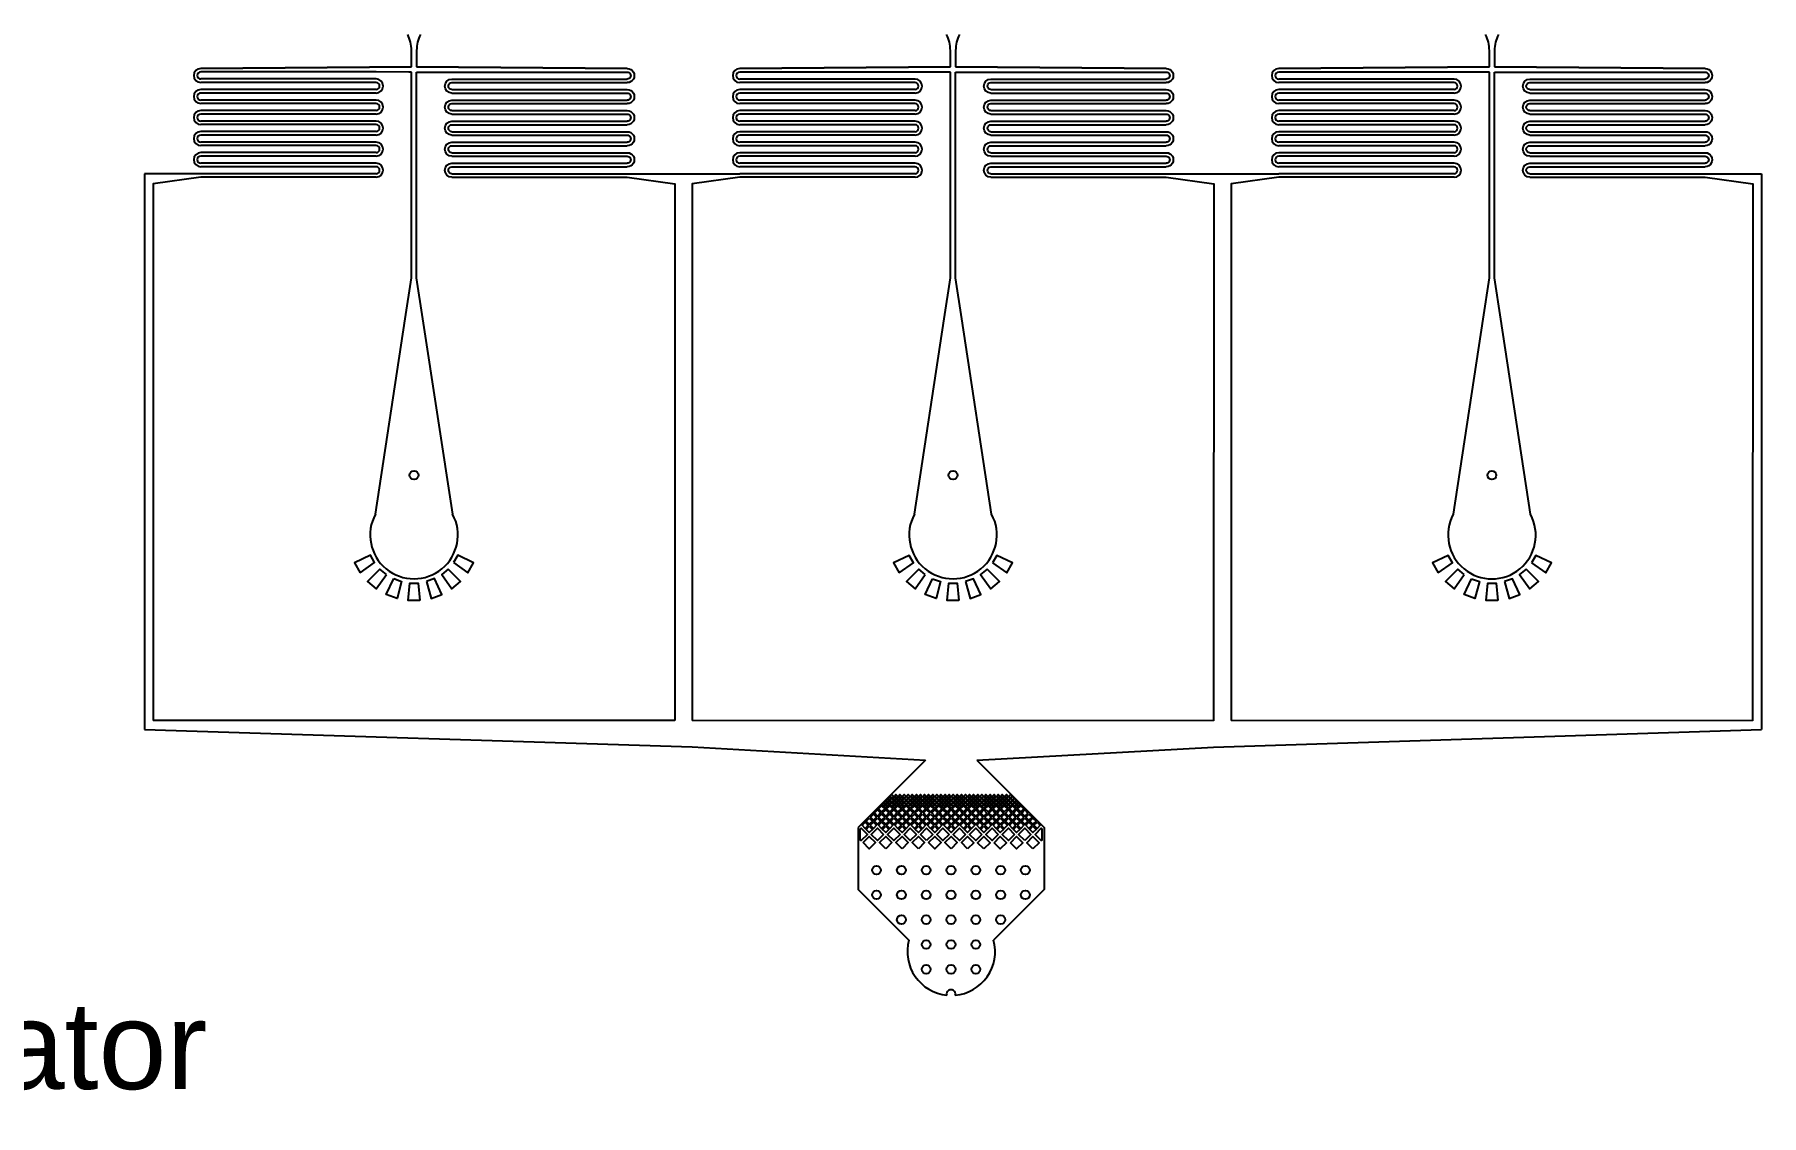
# Model space of a CAD drawing. Header units: inches. Extents: x 1277 to 1304299, y 7085 to 100777.
# Drawn here: x 24533 to 44228, y 8470 to 20797 of the extents above; entities that cross this region are included whole.
import ezdxf

# ---------------------------------------------------------------- set-up
doc = ezdxf.new("R2010")
doc.units = ezdxf.units.IN
doc.header["$MEASUREMENT"] = 0
doc.styles.get("Standard").update_dxf_attribs({"font": 'arial.ttf'})

# ---------------------------------------------------------------- blocks, each defined once
blk = doc.blocks.new('*U2181')
for radius in [79.99998, 39.99999]:
    blk.add_arc((0, 39.99999), radius, 180, 0)
blk = doc.blocks.new('*U2152')
at = {"color": 0, "linetype": 'ByBlock', "lineweight": -2, "transparency": 16777216}
for p in [(0, 0), (239.99994, 0), (479.99988, 0), (719.99982, 0), (959.99976, 0)]:
    blk.add_blockref('*U2181', p, dxfattribs=at)
blk = doc.blocks.new('*U2153')
for radius in [79.99998, 39.99999]:
    blk.add_arc((0, -39.99999), radius, 0, 180)
blk = doc.blocks.new('*U2158')
at = {"color": 0, "linetype": 'ByBlock', "lineweight": -2, "transparency": 16777216}
for p in [(0, 0), (239.99994, 0), (479.99988, 0), (719.99982, 0), (959.99976, 0)]:
    blk.add_blockref('*U2153', p, dxfattribs=at)
blk = doc.blocks.new('*U2163')
for radius in [79.99998, 39.99999]:
    blk.add_arc((0, 39.99999), radius, 180, 0)
blk = doc.blocks.new('*U2164')
at = {"color": 0, "linetype": 'ByBlock', "lineweight": -2, "transparency": 16777216}
for p in [(0, 0), (239.99994, 0), (479.99988, 0), (719.99982, 0), (959.99976, 0)]:
    blk.add_blockref('*U2163', p, dxfattribs=at)
blk = doc.blocks.new('*U2182')
for radius in [79.99998, 39.99999]:
    blk.add_arc((0, -39.99999), radius, 0, 180)
blk = doc.blocks.new('*U2183')
at = {"color": 0, "linetype": 'ByBlock', "lineweight": -2, "transparency": 16777216}
for p in [(0, 0), (239.99994, 0), (479.99988, 0), (719.99982, 0), (959.99976, 0)]:
    blk.add_blockref('*U2182', p, dxfattribs=at)
blk = doc.blocks.new('*U2190')
for radius in [79.99998, 39.99999]:
    blk.add_arc((0, 39.99999), radius, 180, 0)
blk = doc.blocks.new('*U2191')
at = {"color": 0, "linetype": 'ByBlock', "lineweight": -2, "transparency": 16777216}
for p in [(0, 0), (239.99994, 0), (479.99988, 0), (719.99982, 0), (959.99976, 0)]:
    blk.add_blockref('*U2190', p, dxfattribs=at)
blk = doc.blocks.new('*U2192')
for radius in [79.99998, 39.99999]:
    blk.add_arc((0, -39.99999), radius, 0, 180)
blk = doc.blocks.new('*U2197')
at = {"color": 0, "linetype": 'ByBlock', "lineweight": -2, "transparency": 16777216}
for p in [(0, 0), (239.99994, 0), (479.99988, 0), (719.99982, 0), (959.99976, 0)]:
    blk.add_blockref('*U2192', p, dxfattribs=at)
blk = doc.blocks.new('*U2186')
for radius in [79.99998, 39.99999]:
    blk.add_arc((0, 39.99999), radius, 180, 0)
blk = doc.blocks.new('*U2187')
at = {"color": 0, "linetype": 'ByBlock', "lineweight": -2, "transparency": 16777216}
for p in [(0, 0), (239.99994, 0), (479.99988, 0), (719.99982, 0), (959.99976, 0)]:
    blk.add_blockref('*U2186', p, dxfattribs=at)
blk = doc.blocks.new('*U2188')
for radius in [79.99998, 39.99999]:
    blk.add_arc((0, -39.99999), radius, 0, 180)
blk = doc.blocks.new('*U2189')
at = {"color": 0, "linetype": 'ByBlock', "lineweight": -2, "transparency": 16777216}
for p in [(0, 0), (239.99994, 0), (479.99988, 0), (719.99982, 0), (959.99976, 0)]:
    blk.add_blockref('*U2188', p, dxfattribs=at)
blk = doc.blocks.new('*U2168')
for radius in [79.99998, 39.99999]:
    blk.add_arc((0, 39.99999), radius, 180, 0)
blk = doc.blocks.new('*U2169')
at = {"color": 0, "linetype": 'ByBlock', "lineweight": -2, "transparency": 16777216}
for p in [(0, 0), (239.99994, 0), (479.99988, 0), (719.99982, 0), (959.99976, 0)]:
    blk.add_blockref('*U2168', p, dxfattribs=at)
blk = doc.blocks.new('*U2170')
for radius in [79.99998, 39.99999]:
    blk.add_arc((0, -39.99999), radius, 0, 180)
blk = doc.blocks.new('*U2175')
at = {"color": 0, "linetype": 'ByBlock', "lineweight": -2, "transparency": 16777216}
for p in [(0, 0), (239.99994, 0), (479.99988, 0), (719.99982, 0), (959.99976, 0)]:
    blk.add_blockref('*U2170', p, dxfattribs=at)
blk = doc.blocks.new('*U2179')
for radius in [79.99998, 39.99999]:
    blk.add_arc((0, 39.99999), radius, 180, 0)
blk = doc.blocks.new('*U2180')
at = {"color": 0, "linetype": 'ByBlock', "lineweight": -2, "transparency": 16777216}
for p in [(0, 0), (239.99994, 0), (479.99988, 0), (719.99982, 0), (959.99976, 0)]:
    blk.add_blockref('*U2179', p, dxfattribs=at)
blk = doc.blocks.new('*U2166')
for radius in [79.99998, 39.99999]:
    blk.add_arc((0, -39.99999), radius, 0, 180)
blk = doc.blocks.new('*U2167')
at = {"color": 0, "linetype": 'ByBlock', "lineweight": -2, "transparency": 16777216}
for p in [(0, 0), (239.99994, 0), (479.99988, 0), (719.99982, 0), (959.99976, 0)]:
    blk.add_blockref('*U2166', p, dxfattribs=at)

msp = doc.modelspace()

# ---------------------------------------------------------------- linework, layer by layer
for p, q in [((28831, 20429), (28831, 20616)), ((28891, 20616), (28891, 20429)), ((34978, 20429), (34978, 20616)), ((35038, 20616), (35038, 20429)), ((41125, 20429), (41125, 20615)), ((41185, 20615), (41185, 20429)), ((28429, 20370), (26429, 20370)), ((28429, 20290), (26429, 20290)), ((28801, 20369), (28429, 20370)), ((28831, 20369), (28801, 20369)), ((28831, 18023), (28831, 20369)), ((28891, 18023), (28891, 20369)), ((28891, 20369), (28921, 20369)), ((28921, 20369), (29293, 20369)), ((29293, 20369), (31293, 20369)), ((29293, 20289), (31293, 20289)), ((34575, 20369), (32575, 20369)), ((34575, 20289), (32575, 20289)), ((34948, 20369), (34575, 20369)), ((34978, 20369), (34948, 20369)), ((34978, 18023), (34978, 20369)), ((35038, 20369), (35068, 20369)), ((35038, 18023), (35038, 20369)), ((35068, 20369), (35440, 20369)), ((35440, 20369), (37440, 20369)), ((35440, 20289), (37440, 20289)), ((40722, 20369), (38722, 20369)), ((40722, 20289), (38722, 20289)), ((41095, 20369), (40722, 20369)), ((41125, 20369), (41095, 20369)), ((41125, 18023), (41125, 20369)), ((41185, 20369), (41215, 20369)), ((41185, 18023), (41185, 20369)), ((41215, 20369), (41586, 20369)), ((41586, 20369), (43586, 20369)), ((41586, 20289), (43586, 20289)), ((28429, 20250), (26429, 20250)), ((28429, 20170), (26429, 20170)), ((28429, 20130), (26429, 20130)), ((29293, 20249), (31293, 20249)), ((29293, 20169), (31293, 20169)), ((29293, 20129), (31293, 20129)), ((34575, 20249), (32575, 20249)), ((34575, 20169), (32575, 20169)), ((34575, 20129), (32575, 20129)), ((35440, 20249), (37440, 20249)), ((35440, 20169), (37440, 20169)), ((35440, 20129), (37440, 20129)), ((40722, 20249), (38722, 20249)), ((40722, 20169), (38722, 20169)), ((40722, 20129), (38722, 20129)), ((41586, 20249), (43586, 20249)), ((41586, 20169), (43586, 20169)), ((41586, 20129), (43586, 20129)), ((28429, 20050), (26429, 20050)), ((28429, 20010), (26429, 20010)), ((28429, 19930), (26429, 19930)), ((29293, 20049), (31293, 20049)), ((29293, 20009), (31293, 20009)), ((29293, 19929), (31293, 19929)), ((34575, 20049), (32575, 20049)), ((34575, 20009), (32575, 20009)), ((34575, 19929), (32575, 19929)), ((35440, 20049), (37440, 20049)), ((35440, 20009), (37440, 20009)), ((35440, 19929), (37440, 19929)), ((40722, 20049), (38722, 20049)), ((40722, 20009), (38722, 20009)), ((40722, 19929), (38722, 19929)), ((41586, 20049), (43586, 20049)), ((41586, 20009), (43586, 20009)), ((41586, 19929), (43586, 19929)), ((28429, 19890), (26429, 19890)), ((28429, 19810), (26429, 19810)), ((28429, 19770), (26429, 19770)), ((29293, 19889), (31293, 19889)), ((29293, 19809), (31293, 19809)), ((29293, 19769), (31293, 19769)), ((34575, 19889), (32575, 19889)), ((34575, 19809), (32575, 19809)), ((34575, 19769), (32575, 19769)), ((35440, 19889), (37440, 19889)), ((35440, 19809), (37440, 19809)), ((35440, 19769), (37440, 19769)), ((40722, 19889), (38722, 19889)), ((40722, 19809), (38722, 19809)), ((40722, 19769), (38722, 19769)), ((41586, 19889), (43586, 19889)), ((41586, 19809), (43586, 19809)), ((41586, 19769), (43586, 19769)), ((28429, 19690), (26429, 19690)), ((28429, 19650), (26429, 19650)), ((28429, 19570), (26429, 19570)), ((28429, 19530), (26429, 19530)), ((29293, 19689), (31293, 19689)), ((29293, 19649), (31293, 19649)), ((29293, 19569), (31293, 19569)), ((29293, 19529), (31293, 19529)), ((34575, 19689), (32575, 19689)), ((34575, 19649), (32575, 19649)), ((34575, 19569), (32575, 19569)), ((34575, 19529), (32575, 19529)), ((35440, 19689), (37440, 19689)), ((35440, 19649), (37440, 19649)), ((35440, 19569), (37440, 19569)), ((35440, 19529), (37440, 19529)), ((40722, 19689), (38722, 19689)), ((40722, 19649), (38722, 19649)), ((40722, 19569), (38722, 19569)), ((40722, 19529), (38722, 19529)), ((41586, 19689), (43586, 19689)), ((41586, 19649), (43586, 19649)), ((41586, 19569), (43586, 19569)), ((41586, 19529), (43586, 19529)), ((28429, 19450), (26429, 19450)), ((28429, 19410), (26429, 19410)), ((28429, 19330), (26429, 19330)), ((29293, 19449), (31293, 19449)), ((29293, 19409), (31293, 19409)), ((29293, 19329), (31293, 19329)), ((34575, 19449), (32575, 19449)), ((34575, 19409), (32575, 19409)), ((34575, 19329), (32575, 19329)), ((35440, 19449), (37440, 19449)), ((35440, 19409), (37440, 19409)), ((35440, 19329), (37440, 19329)), ((40722, 19449), (38722, 19449)), ((40722, 19409), (38722, 19409)), ((40722, 19329), (38722, 19329)), ((41586, 19449), (43586, 19449)), ((41586, 19409), (43586, 19409)), ((41586, 19329), (43586, 19329)), ((25788, 19210), (25787, 12873)), ((26429, 19209), (25788, 19210)), ((28429, 19290), (26429, 19290)), ((28429, 19210), (26429, 19209)), ((29293, 19289), (31293, 19289)), ((29293, 19209), (31293, 19209)), ((31293, 19209), (32575, 19209)), ((34575, 19289), (32575, 19289)), ((34575, 19209), (32575, 19209)), ((35440, 19289), (37440, 19289)), ((35440, 19209), (37440, 19209)), ((37440, 19209), (38722, 19209)), ((40722, 19289), (38722, 19289)), ((40722, 19209), (38722, 19209)), ((41586, 19289), (43586, 19289)), ((41586, 19209), (43586, 19209)), ((43586, 19209), (44228, 19208)), ((44228, 19208), (44227, 12872)), ((28761, 17553), (28831, 18023)), ((28961, 17553), (28891, 18023)), ((34908, 17553), (34978, 18023)), ((35108, 17553), (35038, 18023)), ((41055, 17552), (41125, 18023)), ((41255, 17552), (41185, 18023)), ((28421, 15327), (28761, 17553)), ((29302, 15327), (28961, 17553)), ((34568, 15327), (34908, 17553)), ((35448, 15327), (35108, 17553)), ((40714, 15326), (41055, 17552)), ((41595, 15326), (41255, 17552)), ((25787, 12873), (32034, 12673)), ((31834, 12973), (25887, 12973)), ((37980, 12972), (32034, 12973)), ((37980, 12672), (44227, 12872)), ((44127, 12972), (38180, 12973)), ((32034, 12673), (34696, 12523)), ((35279, 12523), (37980, 12672)), ((34696, 12523), (33927, 11753)), ((35279, 12523), (36048, 11753)), ((35511, 11919), (35547, 11955)), ((35547, 11884), (35511, 11919)), ((35558, 11966), (35593, 12001)), ((35558, 11966), (35593, 12001)), ((35629, 11966), (35593, 11931)), ((36048, 11753), (36048, 11046)), ((36048, 11046), (35471, 10468))]:
    msp.add_line(p, q)
for points in [[(28831, 20429), (26429, 20410)], [(28891, 20429), (31293, 20409)], [(34978, 20429), (32575, 20409)], [(35038, 20429), (37440, 20409)], [(41125, 20429), (38722, 20409)], [(41185, 20429), (43586, 20409)], [(28247, 14660), (28411, 14775), (28363, 14858), (28182, 14773)], [(29312, 14775), (29476, 14660), (29541, 14773), (29360, 14858)], [(34394, 14660), (34557, 14774), (34509, 14857), (34328, 14773)], [(35458, 14774), (35622, 14660), (35688, 14773), (35506, 14857)], [(40540, 14659), (40704, 14774), (40656, 14857), (40475, 14773)], [(41605, 14774), (41769, 14659), (41834, 14773), (41653, 14857)], [(28546, 14640), (28472, 14701), (28331, 14560), (28431, 14476)], [(28629, 14592), (28719, 14559), (28667, 14366), (28544, 14410)], [(29004, 14559), (29055, 14366), (29178, 14410), (29094, 14592)], [(29250, 14701), (29177, 14640), (29292, 14476), (29392, 14560)], [(34692, 14639), (34619, 14701), (34478, 14559), (34578, 14475)], [(34775, 14591), (34866, 14559), (34814, 14365), (34691, 14410)], [(35150, 14559), (35202, 14365), (35325, 14410), (35240, 14591)], [(35397, 14701), (35323, 14639), (35438, 14475), (35538, 14559)], [(40839, 14639), (40766, 14701), (40624, 14559), (40724, 14475)], [(40922, 14591), (41012, 14558), (40960, 14365), (40838, 14410)], [(41297, 14558), (41349, 14365), (41471, 14410), (41387, 14591)], [(41543, 14701), (41470, 14639), (41585, 14475), (41685, 14559)], [(28927, 14343), (28796, 14343), (28813, 14542), (28909, 14542)], [(35073, 14343), (34943, 14343), (34960, 14542), (35056, 14542)], [(41220, 14342), (41089, 14342), (41107, 14542), (41202, 14542)], [(34199, 12019), (34217, 12036), (34234, 12019), (34217, 12001)], [(34222, 12042), (34240, 12060), (34258, 12042), (34240, 12024)], [(34246, 12065), (34263, 12083), (34281, 12065), (34263, 12048)], [(34246, 12019), (34263, 12036), (34281, 12019), (34263, 12001)], [(34269, 12089), (34287, 12106), (34304, 12089), (34287, 12071)], [(34269, 12042), (34287, 12060), (34304, 12042), (34287, 12024)], [(34292, 12112), (34310, 12130), (34328, 12112), (34310, 12094)], [(34292, 12065), (34310, 12083), (34328, 12065), (34310, 12048)], [(34292, 12019), (34310, 12036), (34328, 12019), (34310, 12001)], [(34316, 12089), (34333, 12106), (34351, 12089), (34333, 12071)], [(34316, 12042), (34333, 12060), (34351, 12042), (34333, 12024)], [(34339, 12112), (34357, 12130), (34374, 12112), (34357, 12094)], [(34339, 12065), (34357, 12083), (34374, 12065), (34357, 12048)], [(34339, 12019), (34357, 12036), (34374, 12019), (34357, 12001)], [(34362, 12089), (34380, 12106), (34398, 12089), (34380, 12071)], [(34362, 12042), (34380, 12060), (34398, 12042), (34380, 12024)], [(34386, 12112), (34403, 12130), (34421, 12112), (34403, 12094)], [(34386, 12065), (34403, 12083), (34421, 12065), (34403, 12048)], [(34386, 12019), (34403, 12036), (34421, 12019), (34403, 12001)], [(34409, 12089), (34427, 12106), (34444, 12089), (34427, 12071)], [(34409, 12042), (34427, 12060), (34444, 12042), (34427, 12024)], [(34432, 12112), (34450, 12130), (34468, 12112), (34450, 12094)], [(34432, 12065), (34450, 12083), (34468, 12065), (34450, 12048)], [(34432, 12019), (34450, 12036), (34468, 12019), (34450, 12001)], [(34456, 12089), (34473, 12106), (34491, 12089), (34473, 12071)], [(34456, 12042), (34473, 12060), (34491, 12042), (34473, 12024)], [(34479, 12112), (34497, 12130), (34514, 12112), (34497, 12094)], [(34479, 12065), (34497, 12083), (34514, 12065), (34497, 12048)], [(34479, 12019), (34497, 12036), (34514, 12019), (34497, 12001)], [(34502, 12089), (34520, 12106), (34538, 12089), (34520, 12071)], [(34502, 12042), (34520, 12060), (34538, 12042), (34520, 12024)], [(34526, 12112), (34543, 12130), (34561, 12112), (34543, 12094)], [(34526, 12065), (34543, 12083), (34561, 12065), (34543, 12048)], [(34526, 12019), (34543, 12036), (34561, 12019), (34543, 12001)], [(34549, 12089), (34567, 12106), (34584, 12089), (34567, 12071)], [(34549, 12042), (34567, 12060), (34584, 12042), (34567, 12024)], [(34572, 12112), (34590, 12130), (34608, 12112), (34590, 12094)], [(34572, 12065), (34590, 12083), (34608, 12065), (34590, 12048)], [(34572, 12019), (34590, 12036), (34608, 12019), (34590, 12001)], [(34596, 12089), (34613, 12106), (34631, 12089), (34613, 12071)], [(34596, 12042), (34613, 12060), (34631, 12042), (34613, 12024)], [(34619, 12112), (34637, 12130), (34654, 12112), (34637, 12094)], [(34619, 12065), (34637, 12083), (34654, 12065), (34637, 12048)], [(34619, 12019), (34637, 12036), (34654, 12019), (34637, 12001)], [(34642, 12089), (34660, 12106), (34678, 12089), (34660, 12071)], [(34642, 12042), (34660, 12060), (34678, 12042), (34660, 12024)], [(34666, 12112), (34683, 12130), (34701, 12112), (34683, 12094)], [(34666, 12065), (34683, 12083), (34701, 12065), (34683, 12048)], [(34666, 12019), (34683, 12036), (34701, 12019), (34683, 12001)], [(34689, 12089), (34707, 12106), (34724, 12089), (34707, 12071)], [(34689, 12042), (34707, 12060), (34724, 12042), (34707, 12024)], [(34712, 12112), (34730, 12130), (34748, 12112), (34730, 12094)], [(34712, 12065), (34730, 12083), (34748, 12065), (34730, 12048)], [(34712, 12019), (34730, 12036), (34748, 12019), (34730, 12001)], [(34736, 12089), (34753, 12106), (34771, 12089), (34753, 12071)], [(34736, 12042), (34753, 12060), (34771, 12042), (34753, 12024)], [(34759, 12112), (34777, 12130), (34794, 12112), (34777, 12094)], [(34759, 12065), (34777, 12083), (34794, 12065), (34777, 12048)], [(34759, 12019), (34777, 12036), (34794, 12019), (34777, 12001)], [(34782, 12089), (34800, 12106), (34818, 12088), (34800, 12071)], [(34782, 12042), (34800, 12060), (34818, 12042), (34800, 12024)], [(34806, 12112), (34823, 12130), (34841, 12112), (34823, 12094)], [(34806, 12065), (34823, 12083), (34841, 12065), (34823, 12047)], [(34806, 12019), (34823, 12036), (34841, 12019), (34823, 12001)], [(34829, 12088), (34847, 12106), (34864, 12088), (34847, 12071)], [(34829, 12042), (34847, 12060), (34864, 12042), (34847, 12024)], [(34852, 12112), (34870, 12130), (34888, 12112), (34870, 12094)], [(34852, 12065), (34870, 12083), (34888, 12065), (34870, 12047)], [(34852, 12019), (34870, 12036), (34888, 12018), (34870, 12001)], [(34876, 12088), (34893, 12106), (34911, 12088), (34893, 12071)], [(34876, 12042), (34893, 12060), (34911, 12042), (34893, 12024)], [(34899, 12112), (34917, 12130), (34934, 12112), (34917, 12094)], [(34899, 12065), (34917, 12083), (34934, 12065), (34917, 12047)], [(34899, 12018), (34917, 12036), (34934, 12018), (34917, 12001)], [(34922, 12088), (34940, 12106), (34958, 12088), (34940, 12071)], [(34922, 12042), (34940, 12060), (34958, 12042), (34940, 12024)], [(34946, 12112), (34963, 12130), (34981, 12112), (34963, 12094)], [(34946, 12065), (34963, 12083), (34981, 12065), (34963, 12047)], [(34946, 12018), (34963, 12036), (34981, 12018), (34963, 12001)], [(34969, 12088), (34987, 12106), (35004, 12088), (34987, 12071)], [(34969, 12042), (34987, 12060), (35004, 12042), (34987, 12024)], [(34992, 12112), (35010, 12130), (35028, 12112), (35010, 12094)], [(34992, 12065), (35010, 12083), (35028, 12065), (35010, 12047)], [(34992, 12018), (35010, 12036), (35028, 12018), (35010, 12001)], [(35016, 12088), (35033, 12106), (35051, 12088), (35033, 12071)], [(35016, 12042), (35033, 12060), (35051, 12042), (35033, 12024)], [(35039, 12112), (35057, 12130), (35074, 12112), (35057, 12094)], [(35039, 12065), (35057, 12083), (35074, 12065), (35057, 12047)], [(35039, 12018), (35057, 12036), (35074, 12018), (35057, 12001)], [(35062, 12088), (35080, 12106), (35098, 12088), (35080, 12071)], [(35062, 12042), (35080, 12060), (35098, 12042), (35080, 12024)], [(35086, 12112), (35103, 12130), (35121, 12112), (35103, 12094)], [(35086, 12065), (35103, 12083), (35121, 12065), (35103, 12047)], [(35086, 12018), (35103, 12036), (35121, 12018), (35103, 12001)], [(35109, 12088), (35127, 12106), (35144, 12088), (35127, 12071)], [(35109, 12042), (35127, 12060), (35144, 12042), (35127, 12024)], [(35132, 12112), (35150, 12130), (35168, 12112), (35150, 12094)], [(35132, 12065), (35150, 12083), (35168, 12065), (35150, 12047)], [(35132, 12018), (35150, 12036), (35168, 12018), (35150, 12001)], [(35156, 12088), (35173, 12106), (35191, 12088), (35173, 12071)], [(35156, 12042), (35173, 12060), (35191, 12042), (35173, 12024)], [(35179, 12112), (35197, 12130), (35214, 12112), (35197, 12094)], [(35179, 12065), (35197, 12083), (35214, 12065), (35197, 12047)], [(35179, 12018), (35197, 12036), (35214, 12018), (35197, 12001)], [(35202, 12088), (35220, 12106), (35238, 12088), (35220, 12071)], [(35202, 12042), (35220, 12060), (35238, 12042), (35220, 12024)], [(35226, 12112), (35243, 12129), (35261, 12112), (35243, 12094)], [(35226, 12065), (35243, 12083), (35261, 12065), (35243, 12047)], [(35226, 12018), (35243, 12036), (35261, 12018), (35243, 12001)], [(35249, 12088), (35267, 12106), (35284, 12088), (35267, 12071)], [(35249, 12042), (35267, 12060), (35284, 12042), (35267, 12024)], [(35272, 12112), (35290, 12129), (35308, 12112), (35290, 12094)], [(35272, 12065), (35290, 12083), (35308, 12065), (35290, 12047)], [(35272, 12018), (35290, 12036), (35308, 12018), (35290, 12001)], [(35296, 12088), (35313, 12106), (35331, 12088), (35313, 12071)], [(35296, 12042), (35313, 12059), (35331, 12042), (35313, 12024)], [(35319, 12112), (35337, 12129), (35354, 12112), (35337, 12094)], [(35319, 12065), (35337, 12083), (35354, 12065), (35337, 12047)], [(35319, 12018), (35337, 12036), (35354, 12018), (35337, 12001)], [(35342, 12088), (35360, 12106), (35378, 12088), (35360, 12071)], [(35342, 12042), (35360, 12059), (35378, 12042), (35360, 12024)], [(35366, 12112), (35383, 12129), (35401, 12112), (35383, 12094)], [(35366, 12065), (35383, 12083), (35401, 12065), (35383, 12047)], [(35366, 12018), (35383, 12036), (35401, 12018), (35383, 12001)], [(35389, 12088), (35407, 12106), (35424, 12088), (35407, 12071)], [(35389, 12042), (35407, 12059), (35424, 12042), (35407, 12024)], [(35412, 12112), (35430, 12129), (35448, 12112), (35430, 12094)], [(35412, 12065), (35430, 12083), (35448, 12065), (35430, 12047)], [(35412, 12018), (35430, 12036), (35448, 12018), (35430, 12001)], [(35436, 12088), (35453, 12106), (35471, 12088), (35453, 12071)], [(35436, 12042), (35453, 12059), (35471, 12042), (35453, 12024)], [(35459, 12112), (35477, 12129), (35494, 12112), (35477, 12094)], [(35459, 12065), (35477, 12083), (35494, 12065), (35477, 12047)], [(35459, 12018), (35477, 12036), (35494, 12018), (35477, 12001)], [(35482, 12088), (35500, 12106), (35518, 12088), (35500, 12071)], [(35482, 12042), (35500, 12059), (35518, 12042), (35500, 12024)], [(35506, 12112), (35523, 12129), (35541, 12112), (35523, 12094)], [(35506, 12065), (35523, 12083), (35541, 12065), (35523, 12047)], [(35506, 12018), (35523, 12036), (35541, 12018), (35523, 12001)], [(35529, 12088), (35547, 12106), (35564, 12088), (35547, 12071)], [(35529, 12042), (35547, 12059), (35564, 12042), (35547, 12024)], [(35552, 12112), (35570, 12129), (35588, 12112), (35570, 12094)], [(35552, 12065), (35570, 12083), (35588, 12065), (35570, 12047)], [(35552, 12018), (35570, 12036), (35588, 12018), (35570, 12001)], [(35576, 12088), (35593, 12106), (35611, 12088), (35593, 12071)], [(35576, 12042), (35593, 12059), (35611, 12042), (35593, 12024)], [(35599, 12112), (35617, 12129), (35634, 12112), (35617, 12094)], [(35599, 12065), (35617, 12083), (35634, 12065), (35617, 12047)], [(35599, 12018), (35617, 12036), (35634, 12018), (35617, 12001)], [(35622, 12088), (35640, 12106), (35658, 12088), (35640, 12071)], [(35622, 12042), (35640, 12059), (35658, 12042), (35640, 12024)], [(35646, 12112), (35663, 12129), (35681, 12112), (35663, 12094)], [(35646, 12065), (35663, 12083), (35681, 12065), (35663, 12047)], [(35646, 12018), (35663, 12036), (35681, 12018), (35663, 12001)], [(35669, 12088), (35687, 12106), (35704, 12088), (35687, 12071)], [(35669, 12042), (35687, 12059), (35704, 12042), (35687, 12024)], [(35692, 12065), (35710, 12083), (35728, 12065), (35710, 12047)], [(35692, 12018), (35710, 12036), (35728, 12018), (35710, 12001)], [(35716, 12042), (35733, 12059), (35751, 12042), (35733, 12024)], [(35739, 12018), (35757, 12036), (35774, 12018), (35757, 12001)], [(34053, 11862), (34089, 11826), (34053, 11791), (34018, 11826)], [(34065, 11873), (34100, 11908), (34135, 11873), (34100, 11838)], [(34147, 11884), (34111, 11920), (34147, 11955), (34182, 11920), (34147, 11884), (34182, 11920), (34147, 11955), (34111, 11920)], [(34111, 11920), (34147, 11955), (34182, 11920), (34147, 11884)], [(34147, 11862), (34182, 11826), (34147, 11791), (34111, 11826)], [(34193, 11931), (34158, 11966), (34193, 12002), (34229, 11966), (34193, 11931), (34229, 11966), (34193, 12002), (34158, 11966)], [(34158, 11966), (34193, 12002), (34229, 11966), (34193, 11931)], [(34158, 11873), (34193, 11908), (34229, 11873), (34193, 11838)], [(34240, 11884), (34205, 11920), (34240, 11955), (34275, 11920), (34240, 11884), (34275, 11920), (34240, 11955), (34205, 11920)], [(34205, 11920), (34240, 11955), (34275, 11920), (34240, 11884)], [(34240, 11862), (34275, 11826), (34240, 11791), (34205, 11826)], [(34222, 11995), (34240, 12013), (34258, 11995), (34240, 11978)], [(34287, 11931), (34251, 11966), (34287, 12002), (34322, 11966), (34287, 11931), (34322, 11966), (34287, 12002), (34251, 11966)], [(34251, 11966), (34287, 12002), (34322, 11966), (34287, 11931)], [(34251, 11873), (34287, 11908), (34322, 11873), (34287, 11838)], [(34333, 11884), (34298, 11920), (34333, 11955), (34369, 11920), (34333, 11884), (34369, 11920), (34333, 11955), (34298, 11920)], [(34298, 11920), (34333, 11955), (34369, 11920), (34333, 11884)], [(34333, 11862), (34369, 11826), (34333, 11791), (34298, 11826)], [(34316, 11995), (34333, 12013), (34351, 11995), (34333, 11978)], [(34380, 11931), (34345, 11966), (34380, 12002), (34415, 11966), (34380, 11931), (34415, 11966), (34380, 12002), (34345, 11966)], [(34345, 11966), (34380, 12002), (34415, 11966), (34380, 11931)], [(34345, 11873), (34380, 11908), (34415, 11873), (34380, 11838)], [(34427, 11884), (34391, 11920), (34427, 11955), (34462, 11920), (34427, 11884), (34462, 11920), (34427, 11955), (34391, 11920)], [(34391, 11920), (34427, 11955), (34462, 11920), (34427, 11884)], [(34427, 11862), (34462, 11826), (34427, 11791), (34391, 11826)], [(34409, 11995), (34427, 12013), (34444, 11995), (34427, 11978)], [(34473, 11931), (34438, 11966), (34473, 12002), (34509, 11966), (34473, 11931), (34509, 11966), (34473, 12002), (34438, 11966)], [(34438, 11966), (34473, 12002), (34509, 11966), (34473, 11931)], [(34438, 11873), (34473, 11908), (34509, 11873), (34473, 11838)], [(34520, 11884), (34485, 11920), (34520, 11955), (34555, 11920), (34520, 11884), (34555, 11920), (34520, 11955), (34485, 11920)], [(34485, 11920), (34520, 11955), (34555, 11920), (34520, 11884)], [(34520, 11862), (34555, 11826), (34520, 11791), (34485, 11826)], [(34502, 11995), (34520, 12013), (34538, 11995), (34520, 11978)], [(34567, 11931), (34531, 11966), (34567, 12002), (34602, 11966), (34567, 11931), (34602, 11966), (34567, 12002), (34531, 11966)], [(34531, 11966), (34567, 12002), (34602, 11966), (34567, 11931)], [(34531, 11873), (34567, 11908), (34602, 11873), (34567, 11838)], [(34613, 11884), (34578, 11920), (34613, 11955), (34649, 11920), (34613, 11884), (34649, 11920), (34613, 11955), (34578, 11920)], [(34578, 11920), (34613, 11955), (34649, 11920), (34613, 11884)], [(34613, 11862), (34649, 11826), (34613, 11791), (34578, 11826)], [(34596, 11995), (34613, 12013), (34631, 11995), (34613, 11978)], [(34660, 11931), (34625, 11966), (34660, 12002), (34695, 11966), (34660, 11931), (34695, 11966), (34660, 12002), (34625, 11966)], [(34625, 11966), (34660, 12002), (34695, 11966), (34660, 11931)], [(34660, 11908), (34695, 11873), (34660, 11838), (34625, 11873)], [(34671, 11920), (34707, 11955), (34742, 11920), (34707, 11884), (34671, 11920), (34707, 11884), (34742, 11920), (34707, 11955)], [(34707, 11955), (34742, 11920), (34707, 11884), (34671, 11920)], [(34707, 11862), (34742, 11826), (34707, 11791), (34671, 11826)], [(34689, 11995), (34707, 12013), (34724, 11995), (34707, 11978)], [(34718, 11966), (34753, 12002), (34789, 11966), (34753, 11931), (34718, 11966), (34753, 11931), (34789, 11966), (34753, 12002)], [(34753, 12002), (34789, 11966), (34753, 11931), (34718, 11966)], [(34753, 11908), (34789, 11873), (34753, 11838), (34718, 11873)], [(34765, 11920), (34800, 11955), (34835, 11920), (34800, 11884), (34765, 11920), (34800, 11884), (34835, 11920), (34800, 11955)], [(34800, 11955), (34835, 11920), (34800, 11884), (34765, 11920)], [(34800, 11862), (34835, 11826), (34800, 11791), (34765, 11826)], [(34782, 11995), (34800, 12013), (34818, 11995), (34800, 11978)], [(34811, 11966), (34847, 12002), (34882, 11966), (34847, 11931), (34811, 11966), (34847, 11931), (34882, 11966), (34847, 12002)], [(34847, 12002), (34882, 11966), (34847, 11931), (34811, 11966)], [(34811, 11873), (34847, 11908), (34882, 11873), (34847, 11838)], [(34893, 11884), (34858, 11920), (34893, 11955), (34929, 11920), (34893, 11884), (34929, 11920), (34893, 11955), (34858, 11920)], [(34858, 11920), (34893, 11955), (34929, 11920), (34893, 11884)], [(34893, 11862), (34929, 11826), (34893, 11791), (34858, 11826)], [(34876, 11995), (34893, 12013), (34911, 11995), (34893, 11978)], [(34940, 11931), (34905, 11966), (34940, 12002), (34975, 11966), (34940, 11931), (34975, 11966), (34940, 12002), (34905, 11966)], [(34905, 11966), (34940, 12002), (34975, 11966), (34940, 11931)], [(34905, 11873), (34940, 11908), (34975, 11873), (34940, 11838)], [(34987, 11884), (34951, 11919), (34987, 11955), (35022, 11919), (34987, 11884), (35022, 11919), (34987, 11955), (34951, 11919)], [(34951, 11919), (34987, 11955), (35022, 11919), (34987, 11884)], [(34987, 11862), (35022, 11826), (34987, 11791), (34951, 11826)], [(34969, 11995), (34987, 12013), (35004, 11995), (34987, 11978)], [(35033, 11931), (34998, 11966), (35033, 12002), (35069, 11966), (35033, 11931), (35069, 11966), (35033, 12002), (34998, 11966)], [(34998, 11966), (35033, 12002), (35069, 11966), (35033, 11931)], [(34998, 11873), (35033, 11908), (35069, 11873), (35033, 11837)], [(35080, 11884), (35045, 11919), (35080, 11955), (35115, 11919), (35080, 11884), (35115, 11919), (35080, 11955), (35045, 11919)], [(35045, 11919), (35080, 11955), (35115, 11919), (35080, 11884)], [(35080, 11862), (35115, 11826), (35080, 11791), (35045, 11826)], [(35062, 11995), (35080, 12013), (35098, 11995), (35080, 11977)], [(35127, 11931), (35091, 11966), (35127, 12002), (35162, 11966), (35127, 11931), (35162, 11966), (35127, 12002), (35091, 11966)], [(35091, 11966), (35127, 12002), (35162, 11966), (35127, 11931)], [(35091, 11873), (35127, 11908), (35162, 11873), (35127, 11837)], [(35173, 11884), (35138, 11919), (35173, 11955), (35209, 11919), (35173, 11884), (35209, 11919), (35173, 11955), (35138, 11919)], [(35138, 11919), (35173, 11955), (35209, 11919), (35173, 11884)], [(35173, 11862), (35209, 11826), (35173, 11791), (35138, 11826)], [(35156, 11995), (35173, 12013), (35191, 11995), (35173, 11977)], [(35220, 11931), (35185, 11966), (35220, 12002), (35255, 11966), (35220, 11931), (35255, 11966), (35220, 12002), (35185, 11966)], [(35185, 11966), (35220, 12002), (35255, 11966), (35220, 11931)], [(35185, 11873), (35220, 11908), (35255, 11873), (35220, 11837)], [(35267, 11884), (35231, 11919), (35267, 11955), (35302, 11919), (35267, 11884), (35302, 11919), (35267, 11955), (35231, 11919)], [(35231, 11919), (35267, 11955), (35302, 11919), (35267, 11884)], [(35267, 11862), (35302, 11826), (35267, 11791), (35231, 11826)], [(35249, 11995), (35267, 12013), (35284, 11995), (35267, 11977)], [(35313, 11931), (35278, 11966), (35313, 12002), (35349, 11966), (35313, 11931), (35349, 11966), (35313, 12002), (35278, 11966)], [(35278, 11966), (35313, 12002), (35349, 11966), (35313, 11931)], [(35278, 11873), (35313, 11908), (35349, 11873), (35313, 11837)], [(35360, 11884), (35325, 11919), (35360, 11955), (35395, 11919), (35360, 11884), (35395, 11919), (35360, 11955), (35325, 11919)], [(35325, 11919), (35360, 11955), (35395, 11919), (35360, 11884)], [(35360, 11862), (35395, 11826), (35360, 11791), (35325, 11826)], [(35342, 11995), (35360, 12013), (35378, 11995), (35360, 11977)], [(35407, 11931), (35371, 11966), (35407, 12002), (35442, 11966), (35407, 11931), (35442, 11966), (35407, 12002), (35371, 11966)], [(35371, 11966), (35407, 12002), (35442, 11966), (35407, 11931)], [(35371, 11873), (35407, 11908), (35442, 11873), (35407, 11837)], [(35453, 11884), (35418, 11919), (35453, 11955), (35489, 11919), (35453, 11884), (35489, 11919), (35453, 11955), (35418, 11919)], [(35418, 11919), (35453, 11955), (35489, 11919), (35453, 11884)], [(35453, 11861), (35489, 11826), (35453, 11791), (35418, 11826)], [(35436, 11995), (35453, 12013), (35471, 11995), (35453, 11977)], [(35500, 11931), (35465, 11966), (35500, 12001), (35535, 11966), (35500, 11931), (35535, 11966), (35500, 12001), (35465, 11966)], [(35465, 11966), (35500, 12001), (35535, 11966), (35500, 11931)], [(35465, 11873), (35500, 11908), (35535, 11873), (35500, 11837)], [(35547, 11955), (35511, 11919), (35547, 11884), (35511, 11919), (35547, 11955), (35582, 11919), (35547, 11955), (35582, 11919), (35547, 11884), (35582, 11919)], [(35547, 11861), (35582, 11826), (35547, 11791), (35511, 11826)], [(35529, 11995), (35547, 12013), (35564, 11995), (35547, 11977)], [(35593, 12001), (35629, 11966), (35593, 12001), (35629, 11966), (35593, 11931), (35558, 11966), (35593, 11931), (35558, 11966)], [(35558, 11873), (35593, 11908), (35629, 11873), (35593, 11837)], [(35640, 11884), (35605, 11919), (35640, 11955), (35675, 11919), (35640, 11884), (35675, 11919), (35640, 11955), (35605, 11919)], [(35605, 11919), (35640, 11955), (35675, 11919), (35640, 11884)], [(35640, 11861), (35675, 11826), (35640, 11791), (35605, 11826)], [(35622, 11995), (35640, 12013), (35658, 11995), (35640, 11977)], [(35687, 11931), (35651, 11966), (35687, 12001), (35722, 11966), (35687, 11931), (35722, 11966), (35687, 12001), (35651, 11966)], [(35651, 11966), (35687, 12001), (35722, 11966), (35687, 11931)], [(35651, 11873), (35687, 11908), (35722, 11873), (35687, 11837)], [(35733, 11884), (35698, 11919), (35733, 11955), (35769, 11919), (35733, 11884), (35769, 11919), (35733, 11955), (35698, 11919)], [(35698, 11919), (35733, 11955), (35769, 11919), (35733, 11884)], [(35733, 11861), (35769, 11826), (35733, 11791), (35698, 11826)], [(35716, 11995), (35733, 12013), (35751, 11995), (35733, 11977)], [(35780, 11931), (35745, 11966), (35780, 12001), (35815, 11966), (35780, 11931), (35815, 11966), (35780, 12001), (35745, 11966)], [(35745, 11966), (35780, 12001), (35815, 11966), (35780, 11931)], [(35745, 11873), (35780, 11908), (35815, 11873), (35780, 11837)], [(35827, 11884), (35791, 11919), (35827, 11955), (35862, 11919), (35827, 11884), (35862, 11919), (35827, 11955), (35791, 11919)], [(35791, 11919), (35827, 11955), (35862, 11919), (35827, 11884)], [(35827, 11861), (35862, 11826), (35827, 11791), (35791, 11826)], [(35873, 11908), (35909, 11873), (35873, 11837), (35838, 11873)], [(35955, 11826), (35920, 11791), (35885, 11826), (35920, 11861)], [(33971, 11780), (34007, 11815), (34042, 11780), (34007, 11744)], [(33982, 11582), (34053, 11652), (34124, 11582), (34053, 11511)], [(34053, 11768), (34089, 11733), (34053, 11698), (34018, 11733)], [(34064, 11780), (34100, 11815), (34135, 11780), (34100, 11744)], [(34217, 11675), (34146, 11604), (34076, 11675), (34147, 11746)], [(34158, 11780), (34193, 11815), (34229, 11780), (34193, 11744)], [(34240, 11511), (34169, 11582), (34240, 11652), (34311, 11582)], [(34240, 11768), (34275, 11733), (34240, 11698), (34204, 11733)], [(34251, 11780), (34287, 11815), (34322, 11780), (34287, 11744)], [(34404, 11675), (34333, 11604), (34262, 11675), (34333, 11746)], [(34345, 11780), (34380, 11815), (34415, 11780), (34380, 11744)], [(34427, 11511), (34356, 11582), (34427, 11652), (34497, 11582)], [(34427, 11768), (34462, 11733), (34427, 11698), (34391, 11733)], [(34438, 11780), (34473, 11815), (34509, 11780), (34473, 11744)], [(34591, 11675), (34520, 11604), (34449, 11675), (34520, 11746)], [(34531, 11780), (34567, 11815), (34602, 11780), (34567, 11744)], [(34613, 11511), (34542, 11582), (34613, 11652), (34684, 11582)], [(34613, 11768), (34649, 11733), (34613, 11698), (34578, 11733)], [(34625, 11780), (34660, 11815), (34695, 11780), (34660, 11744)], [(34707, 11604), (34636, 11675), (34707, 11746), (34777, 11675)], [(34718, 11780), (34753, 11815), (34789, 11780), (34753, 11744)], [(34729, 11582), (34800, 11652), (34871, 11582), (34800, 11511)], [(34800, 11768), (34835, 11733), (34800, 11698), (34765, 11733)], [(34811, 11780), (34847, 11815), (34882, 11780), (34847, 11744)], [(34964, 11675), (34893, 11604), (34822, 11675), (34893, 11746)], [(34905, 11780), (34940, 11815), (34975, 11780), (34940, 11744)], [(34987, 11511), (34916, 11582), (34987, 11652), (35057, 11582)], [(34987, 11768), (35022, 11733), (34987, 11697), (34951, 11733)], [(34998, 11780), (35033, 11815), (35069, 11780), (35033, 11744)], [(35151, 11675), (35080, 11604), (35009, 11675), (35080, 11746)], [(35091, 11779), (35127, 11815), (35162, 11779), (35127, 11744)], [(35173, 11511), (35103, 11582), (35173, 11652), (35244, 11581)], [(35173, 11768), (35209, 11733), (35173, 11697), (35138, 11733)], [(35185, 11779), (35220, 11815), (35255, 11779), (35220, 11744)], [(35337, 11675), (35267, 11604), (35196, 11675), (35267, 11746)], [(35278, 11779), (35313, 11815), (35349, 11779), (35313, 11744)], [(35360, 11511), (35289, 11581), (35360, 11652), (35431, 11581)], [(35360, 11768), (35395, 11733), (35360, 11697), (35325, 11733)], [(35371, 11779), (35407, 11815), (35442, 11779), (35407, 11744)], [(35524, 11675), (35453, 11604), (35383, 11675), (35453, 11746)], [(35465, 11779), (35500, 11815), (35535, 11779), (35500, 11744)], [(35476, 11581), (35547, 11652), (35617, 11581), (35547, 11511)], [(35547, 11768), (35582, 11733), (35547, 11697), (35511, 11733)], [(35558, 11779), (35593, 11815), (35629, 11779), (35593, 11744)], [(35711, 11675), (35640, 11604), (35569, 11675), (35640, 11746)], [(35651, 11779), (35687, 11815), (35722, 11779), (35687, 11744)], [(35663, 11581), (35733, 11652), (35804, 11581), (35733, 11511)], [(35733, 11768), (35769, 11733), (35733, 11697), (35698, 11733)], [(35745, 11779), (35780, 11815), (35815, 11779), (35780, 11744)], [(35827, 11604), (35756, 11675), (35827, 11745), (35897, 11675)], [(35838, 11779), (35873, 11815), (35909, 11779), (35873, 11744)], [(35920, 11511), (35849, 11581), (35920, 11652), (35991, 11581)], [(35920, 11768), (35955, 11733), (35920, 11697), (35885, 11733)], [(35967, 11815), (36002, 11779), (35967, 11744), (35931, 11779)]]:
    msp.add_lwpolyline(points, close=True)
for points in [[(28429, 19170), (26429, 19169), (25888, 19095), (25887, 12973)], [(29293, 19169), (31293, 19169), (31835, 19095), (31834, 12973)], [(34575, 19169), (32575, 19169), (32034, 19095), (32034, 12973)], [(35440, 19169), (37440, 19169), (37981, 19095), (37980, 12972)], [(40722, 19169), (38722, 19169), (38181, 19095), (38180, 12973)], [(41586, 19169), (43586, 19169), (44128, 19094), (44127, 12972)], [(33927, 11753), (33927, 11046), (34505, 10469)], [(33949, 11615), (33960, 11604), (33949, 11615), (33949, 11735), (33960, 11746), (34031, 11675), (33960, 11604)], [(36024, 11615), (36013, 11604), (35943, 11675), (36013, 11604), (36024, 11615), (36024, 11735), (36013, 11745), (35943, 11675), (36013, 11604), (36024, 11615), (36013, 11604)], [(36024, 11735), (36013, 11745), (35943, 11675), (36013, 11745), (36024, 11735)]]:
    msp.add_lwpolyline(points)
for centre in [(28861, 15772), (35008, 15772), (41154, 15771), (34136, 11268), (34419, 11268), (34702, 11268), (34985, 11268), (35268, 11268), (35551, 11268), (35833, 11268), (34136, 10986), (34419, 10985), (34702, 10985), (34985, 10985), (35268, 10985), (35551, 10985), (35833, 10985), (34419, 10703), (34702, 10703), (34985, 10703), (35268, 10703), (35551, 10703), (34702, 10420), (34985, 10420), (35268, 10420), (34702, 10137), (34985, 10137), (35268, 10137)]:
    msp.add_circle(centre, 50)
for centre, radius, start, end in [((28423, 20615), 409, 0.142, 26.5056), ((29312, 20612), 421, 153.795, 179.4163), ((34569, 20615), 409, 0.142, 26.5056), ((35459, 20612), 421, 153.795, 179.4163), ((40716, 20614), 409, 0.142, 26.5056), ((41605, 20611), 421, 153.795, 179.4163), ((28861, 15090), 500, 151.7306, 28.2694), ((35008, 15090), 500, 151.7306, 28.2694), ((41154, 15089), 500, 151.7306, 28.2694), ((34988, 10339), 500, 164.9936, 264.1053), ((34988, 10339), 500, 275.2139, 14.9936), ((34985, 9854), 50, 345.1004, 194.2187)]:
    msp.add_arc(centre, radius, start, end)

# ---------------------------------------------------------------- block references
at = {"extrusion": (0, 0, -1), "xscale": -1, "zscale": -1, "rotation": 90}
for name, p in [('*U2164', (-26389, 20330)), ('*U2183', (-28469, 20210)), ('*U2187', (-32535, 20329)), ('*U2189', (-34615, 20209)), ('*U2180', (-38682, 20329)), ('*U2167', (-40762, 20209))]:
    msp.add_blockref(name, p, dxfattribs=at)
at = {"extrusion": (0, 0, -1), "zscale": -1, "rotation": 270}
for name, p in [('*U2158', (-29253, 20209)), ('*U2152', (-31333, 20329)), ('*U2197', (-35400, 20209)), ('*U2191', (-37480, 20329)), ('*U2175', (-41546, 20209)), ('*U2169', (-43626, 20329))]:
    msp.add_blockref(name, p, dxfattribs=at)

# ---------------------------------------------------------------- texts
msp.add_text('2-inlet droplet generator', height=997.7).set_placement((11706, 8771))

doc.saveas('drawing.dxf')
